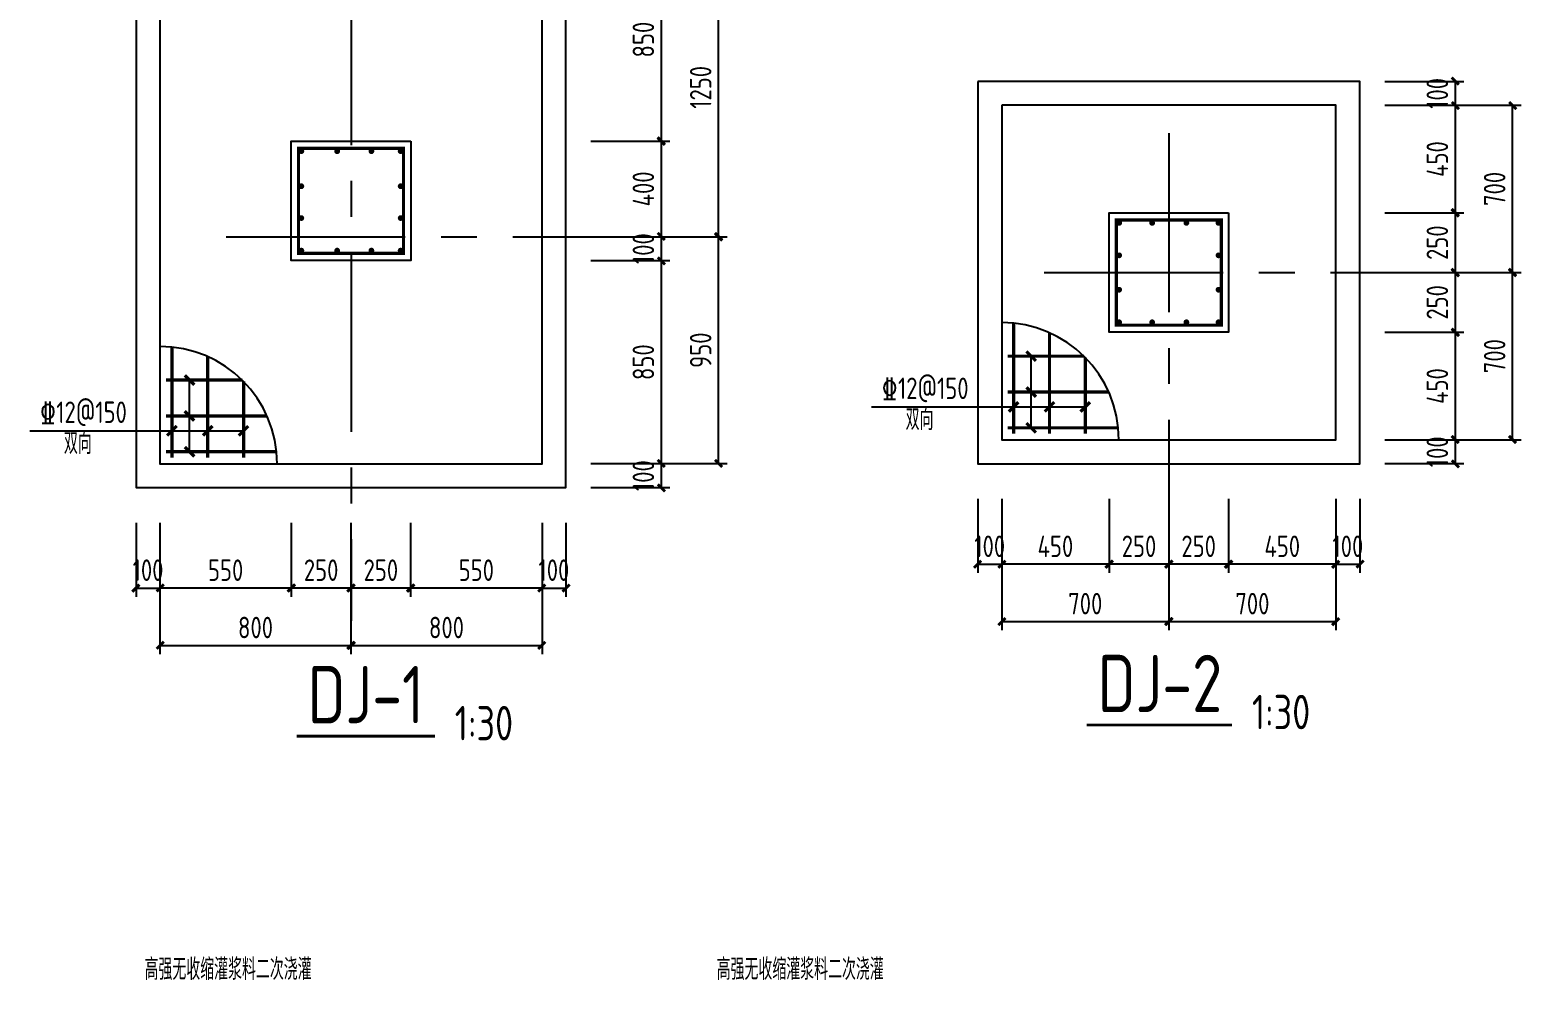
# Model space of a CAD drawing. Header units: millimetres. Extents: x 866309 to 879639, y 39442 to 44891.
# Drawn here: x 867893.5 to 868101.7, y 39760.5 to 39893 of the extents above; entities that cross this region are included whole.
import ezdxf

# ---------------------------------------------------------------- set-up
doc = ezdxf.new("R2010")
doc.units = ezdxf.units.MM
doc.header["$LTSCALE"] = 1000
doc.header["$MEASUREMENT"] = 0
doc.linetypes.add('CENTER', pattern=[2, 1.25, -0.25, 0.25, -0.25])
doc.linetypes.add('DOTE', pattern=[2.42, 2, -0.2, 0.02, -0.2])
for name, color, linetype in [('1505', 2, 'Continuous'), ('1525', 1, 'Continuous'), ('1526', 7, 'Continuous'), ('1527', 7, 'Continuous'), ('1534', 7, 'Continuous'), ('DIM', 7, 'Continuous'), ('DOTE', 1, 'DOTE'), ('文字', 7, 'Continuous')]:
    doc.layers.add(name, color=color, linetype=linetype)
doc.styles.add('GBHZ', font='gbenor.shx', dxfattribs={"width": 0.9, "bigfont": 'gbcbig.shx'})
doc.dimstyles.new('Y30', dxfattribs={"dimscale": 0, "dimtxt": 3, "dimasz": 0.01, "dimexe": 1.2, "dimexo": 1, "dimgap": 1, "dimtad": 1, "dimdec": 0, "dimlfac": 30, "dimzin": 0, "dimdsep": 46, "dimtxsty": 'GBHZ', "dimblk1": 'DX', "dimblk2": 'DX', "dimsah": 1, "dimcen": 0.09, "dimdle": 1, "dimadec": 0, "dimazin": 0, "dimtfac": 1, "dimtdec": 0, "dimtix": 1, "dimtmove": 2, "dimatfit": 3, "dimldrblk": 'DX', "dimfxl": 0, "dimtolj": 1, "dimtzin": 0, "dimarcsym": 0})

# ---------------------------------------------------------------- blocks, each defined once
blk = doc.blocks.new('DX')
at = {"color": 0, "linetype": 'ByBlock', "const_width": 40}
blk.add_lwpolyline([(-54, -51), (46, 49)], dxfattribs=at)
blk = doc.blocks.new('*D1276')
at = {"layer": 'Defpoints', "color": 0, "transparency": 16777216}
for p in [(867908.29, 39825.25), (867911.62, 39825.25), (867911.62, 39815.15)]:
    blk.add_point(p, dxfattribs=at)
at = {"layer": 'dim', "color": 0, "lineweight": -2, "transparency": 16777216}
for p, q in [((867908.29, 39824.25), (867908.29, 39813.95)), ((867911.62, 39824.25), (867911.62, 39813.95)), ((867908.28, 39815.15), (867908.27, 39815.15)), ((867908.29, 39815.15), (867911.62, 39815.15)), ((867911.63, 39815.15), (867911.64, 39815.15))]:
    blk.add_line(p, q, dxfattribs=at)
at = {"layer": 'dim', "color": 0, "lineweight": -2, "transparency": 16777216, "xscale": 0.01, "yscale": 0.01, "zscale": 0.01}
blk.add_blockref('DX', (867908.29, 39815.15), dxfattribs=at)
at = {"layer": 'dim', "color": 0, "lineweight": -2, "transparency": 16777216, "xscale": 0.01, "yscale": 0.01, "zscale": 0.01, "rotation": 180}
blk.add_blockref('DX', (867911.62, 39815.15), dxfattribs=at)
at = {"layer": 'dim', "color": 0, "transparency": 16777216, "insert": (867909.96, 39817.65), "char_height": 3, "attachment_point": 5, "style": 'GBHZ'}
blk.add_mtext('\\A1;100', dxfattribs=at)
blk = doc.blocks.new('*D1277')
at = {"layer": 'Defpoints', "color": 0, "transparency": 16777216}
for p in [(867946.62, 39825.25), (867964.96, 39825.25), (867946.62, 39815.15)]:
    blk.add_point(p, dxfattribs=at)
at = {"layer": 'dim', "color": 0, "lineweight": -2, "transparency": 16777216}
for p, q in [((867946.62, 39824.25), (867946.62, 39813.95)), ((867964.96, 39824.25), (867964.96, 39813.95)), ((867964.95, 39815.15), (867946.63, 39815.15))]:
    blk.add_line(p, q, dxfattribs=at)
at = {"layer": 'dim', "color": 0, "lineweight": -2, "transparency": 16777216, "xscale": 0.01, "yscale": 0.01, "zscale": 0.01, "rotation": 180}
blk.add_blockref('DX', (867946.62, 39815.15), dxfattribs=at)
at = {"layer": 'dim', "color": 0, "lineweight": -2, "transparency": 16777216, "xscale": 0.01, "yscale": 0.01, "zscale": 0.01}
blk.add_blockref('DX', (867964.96, 39815.15), dxfattribs=at)
at = {"layer": 'dim', "color": 0, "transparency": 16777216, "insert": (867955.79, 39817.65), "char_height": 3, "attachment_point": 5, "style": 'GBHZ'}
blk.add_mtext('\\A1;550', dxfattribs=at)
blk = doc.blocks.new('*D1278')
at = {"layer": 'Defpoints', "color": 0, "transparency": 16777216}
for p in [(867938.29, 39825.25), (867946.62, 39825.25), (867938.29, 39815.15)]:
    blk.add_point(p, dxfattribs=at)
at = {"layer": 'dim', "color": 0, "lineweight": -2, "transparency": 16777216}
for p, q in [((867938.29, 39824.25), (867938.29, 39813.95)), ((867946.62, 39824.25), (867946.62, 39813.95)), ((867946.61, 39815.15), (867938.3, 39815.15))]:
    blk.add_line(p, q, dxfattribs=at)
at = {"layer": 'dim', "color": 0, "lineweight": -2, "transparency": 16777216, "xscale": 0.01, "yscale": 0.01, "zscale": 0.01, "rotation": 180}
blk.add_blockref('DX', (867938.29, 39815.15), dxfattribs=at)
at = {"layer": 'dim', "color": 0, "lineweight": -2, "transparency": 16777216, "xscale": 0.01, "yscale": 0.01, "zscale": 0.01}
blk.add_blockref('DX', (867946.62, 39815.15), dxfattribs=at)
at = {"layer": 'dim', "color": 0, "transparency": 16777216, "insert": (867942.46, 39817.65), "char_height": 3, "attachment_point": 5, "style": 'GBHZ'}
blk.add_mtext('\\A1;250', dxfattribs=at)
blk = doc.blocks.new('*D1279')
at = {"layer": 'Defpoints', "color": 0, "transparency": 16777216}
for p in [(867929.96, 39825.25), (867938.29, 39825.25), (867929.96, 39815.15)]:
    blk.add_point(p, dxfattribs=at)
at = {"layer": 'dim', "color": 0, "lineweight": -2, "transparency": 16777216}
for p, q in [((867929.96, 39824.25), (867929.96, 39813.95)), ((867938.29, 39824.25), (867938.29, 39813.95)), ((867938.28, 39815.15), (867929.97, 39815.15))]:
    blk.add_line(p, q, dxfattribs=at)
at = {"layer": 'dim', "color": 0, "lineweight": -2, "transparency": 16777216, "xscale": 0.01, "yscale": 0.01, "zscale": 0.01, "rotation": 180}
blk.add_blockref('DX', (867929.96, 39815.15), dxfattribs=at)
at = {"layer": 'dim', "color": 0, "lineweight": -2, "transparency": 16777216, "xscale": 0.01, "yscale": 0.01, "zscale": 0.01}
blk.add_blockref('DX', (867938.29, 39815.15), dxfattribs=at)
at = {"layer": 'dim', "color": 0, "transparency": 16777216, "insert": (867934.12, 39817.65), "char_height": 3, "attachment_point": 5, "style": 'GBHZ'}
blk.add_mtext('\\A1;250', dxfattribs=at)
blk = doc.blocks.new('*D1280')
at = {"layer": 'Defpoints', "color": 0, "transparency": 16777216}
for p in [(867911.62, 39825.25), (867929.96, 39825.25), (867911.62, 39815.15)]:
    blk.add_point(p, dxfattribs=at)
at = {"layer": 'dim', "color": 0, "lineweight": -2, "transparency": 16777216}
for p, q in [((867911.62, 39824.25), (867911.62, 39813.95)), ((867929.96, 39824.25), (867929.96, 39813.95)), ((867929.95, 39815.15), (867911.63, 39815.15))]:
    blk.add_line(p, q, dxfattribs=at)
at = {"layer": 'dim', "color": 0, "lineweight": -2, "transparency": 16777216, "xscale": 0.01, "yscale": 0.01, "zscale": 0.01, "rotation": 180}
blk.add_blockref('DX', (867911.62, 39815.15), dxfattribs=at)
at = {"layer": 'dim', "color": 0, "lineweight": -2, "transparency": 16777216, "xscale": 0.01, "yscale": 0.01, "zscale": 0.01}
blk.add_blockref('DX', (867929.96, 39815.15), dxfattribs=at)
at = {"layer": 'dim', "color": 0, "transparency": 16777216, "insert": (867920.79, 39817.65), "char_height": 3, "attachment_point": 5, "style": 'GBHZ'}
blk.add_mtext('\\A1;550', dxfattribs=at)
blk = doc.blocks.new('*D1281')
at = {"layer": 'Defpoints', "color": 0, "transparency": 16777216}
for p in [(867964.96, 39825.25), (867968.29, 39825.25), (867968.29, 39815.15)]:
    blk.add_point(p, dxfattribs=at)
at = {"layer": 'dim', "color": 0, "lineweight": -2, "transparency": 16777216}
for p, q in [((867964.96, 39824.25), (867964.96, 39813.95)), ((867968.29, 39824.25), (867968.29, 39813.95)), ((867964.95, 39815.15), (867964.94, 39815.15)), ((867964.96, 39815.15), (867968.29, 39815.15)), ((867968.3, 39815.15), (867968.31, 39815.15))]:
    blk.add_line(p, q, dxfattribs=at)
at = {"layer": 'dim', "color": 0, "lineweight": -2, "transparency": 16777216, "xscale": 0.01, "yscale": 0.01, "zscale": 0.01}
blk.add_blockref('DX', (867964.96, 39815.15), dxfattribs=at)
at = {"layer": 'dim', "color": 0, "lineweight": -2, "transparency": 16777216, "xscale": 0.01, "yscale": 0.01, "zscale": 0.01, "rotation": 180}
blk.add_blockref('DX', (867968.29, 39815.15), dxfattribs=at)
at = {"layer": 'dim', "color": 0, "transparency": 16777216, "insert": (867966.62, 39817.65), "char_height": 3, "attachment_point": 5, "style": 'GBHZ'}
blk.add_mtext('\\A1;100', dxfattribs=at)
blk = doc.blocks.new('*D1282')
at = {"layer": 'Defpoints', "color": 0, "transparency": 16777216}
for p in [(867911.62, 39825.25), (867938.29, 39825.25), (867938.29, 39807.15)]:
    blk.add_point(p, dxfattribs=at)
at = {"layer": 'dim', "color": 0, "lineweight": -2, "transparency": 16777216}
for p, q in [((867911.62, 39824.25), (867911.62, 39805.95)), ((867938.29, 39824.25), (867938.29, 39805.95)), ((867911.63, 39807.15), (867938.28, 39807.15))]:
    blk.add_line(p, q, dxfattribs=at)
at = {"layer": 'dim', "color": 0, "lineweight": -2, "transparency": 16777216, "xscale": 0.01, "yscale": 0.01, "zscale": 0.01, "rotation": 180}
blk.add_blockref('DX', (867911.62, 39807.15), dxfattribs=at)
at = {"layer": 'dim', "color": 0, "lineweight": -2, "transparency": 16777216, "xscale": 0.01, "yscale": 0.01, "zscale": 0.01}
blk.add_blockref('DX', (867938.29, 39807.15), dxfattribs=at)
at = {"layer": 'dim', "color": 0, "transparency": 16777216, "insert": (867924.96, 39809.65), "char_height": 3, "attachment_point": 5, "style": 'GBHZ'}
blk.add_mtext('\\A1;800', dxfattribs=at)
blk = doc.blocks.new('*D1283')
at = {"layer": 'Defpoints', "color": 0, "transparency": 16777216}
for p in [(867938.29, 39825.25), (867964.96, 39825.25), (867964.96, 39807.15)]:
    blk.add_point(p, dxfattribs=at)
at = {"layer": 'dim', "color": 0, "lineweight": -2, "transparency": 16777216}
for p, q in [((867938.29, 39824.25), (867938.29, 39805.95)), ((867964.96, 39824.25), (867964.96, 39805.95)), ((867938.3, 39807.15), (867964.95, 39807.15))]:
    blk.add_line(p, q, dxfattribs=at)
at = {"layer": 'dim', "color": 0, "lineweight": -2, "transparency": 16777216, "xscale": 0.01, "yscale": 0.01, "zscale": 0.01, "rotation": 180}
blk.add_blockref('DX', (867938.29, 39807.15), dxfattribs=at)
at = {"layer": 'dim', "color": 0, "lineweight": -2, "transparency": 16777216, "xscale": 0.01, "yscale": 0.01, "zscale": 0.01}
blk.add_blockref('DX', (867964.96, 39807.15), dxfattribs=at)
at = {"layer": 'dim', "color": 0, "transparency": 16777216, "insert": (867951.62, 39809.65), "char_height": 3, "attachment_point": 5, "style": 'GBHZ'}
blk.add_mtext('\\A1;800', dxfattribs=at)
blk = doc.blocks.new('*D1285')
at = {"layer": 'Defpoints', "color": 0, "transparency": 16777216}
for p in [(867970.79, 39905.84), (867970.79, 39877.51), (867981.61, 39877.51)]:
    blk.add_point(p, dxfattribs=at)
at = {"layer": 'dim', "color": 0, "lineweight": -2, "transparency": 16777216}
for p, q in [((867971.79, 39905.84), (867982.81, 39905.84)), ((867981.61, 39905.83), (867981.61, 39877.52)), ((867971.79, 39877.51), (867982.81, 39877.51))]:
    blk.add_line(p, q, dxfattribs=at)
at = {"layer": 'dim', "color": 0, "lineweight": -2, "transparency": 16777216, "xscale": 0.01, "yscale": 0.01, "zscale": 0.01}
for p, rotation in [((867981.61, 39905.84), 90), ((867981.61, 39877.51), 270)]:
    blk.add_blockref('DX', p, dxfattribs=dict(at, rotation=rotation))
at = {"layer": 'dim', "color": 0, "transparency": 16777216, "insert": (867979.11, 39891.67), "char_height": 3, "attachment_point": 5, "rotation": 90, "style": 'GBHZ'}
blk.add_mtext('\\A1;850', dxfattribs=at)
blk = doc.blocks.new('*D1286')
at = {"layer": 'Defpoints', "color": 0, "transparency": 16777216}
for p in [(867970.79, 39877.51), (867970.79, 39864.17), (867981.61, 39864.17)]:
    blk.add_point(p, dxfattribs=at)
at = {"layer": 'dim', "color": 0, "lineweight": -2, "transparency": 16777216}
for p, q in [((867971.79, 39877.51), (867982.81, 39877.51)), ((867981.61, 39877.5), (867981.61, 39864.18)), ((867971.79, 39864.17), (867982.81, 39864.17))]:
    blk.add_line(p, q, dxfattribs=at)
at = {"layer": 'dim', "color": 0, "lineweight": -2, "transparency": 16777216, "xscale": 0.01, "yscale": 0.01, "zscale": 0.01}
for p, rotation in [((867981.61, 39877.51), 90), ((867981.61, 39864.17), 270)]:
    blk.add_blockref('DX', p, dxfattribs=dict(at, rotation=rotation))
at = {"layer": 'dim', "color": 0, "transparency": 16777216, "insert": (867979.11, 39870.84), "char_height": 3, "attachment_point": 5, "rotation": 90, "style": 'GBHZ'}
blk.add_mtext('\\A1;400', dxfattribs=at)
blk = doc.blocks.new('*D1287')
at = {"layer": 'Defpoints', "color": 0, "transparency": 16777216}
for p in [(867970.79, 39864.17), (867970.79, 39860.84), (867981.61, 39860.84)]:
    blk.add_point(p, dxfattribs=at)
at = {"layer": 'dim', "color": 0, "lineweight": -2, "transparency": 16777216}
for p, q in [((867971.79, 39864.17), (867982.81, 39864.17)), ((867981.61, 39864.18), (867981.61, 39864.19)), ((867981.61, 39864.17), (867981.61, 39860.84)), ((867971.79, 39860.84), (867982.81, 39860.84)), ((867981.61, 39860.83), (867981.61, 39860.82))]:
    blk.add_line(p, q, dxfattribs=at)
at = {"layer": 'dim', "color": 0, "lineweight": -2, "transparency": 16777216, "xscale": 0.01, "yscale": 0.01, "zscale": 0.01}
for p, rotation in [((867981.61, 39864.17), 270), ((867981.61, 39860.84), 90)]:
    blk.add_blockref('DX', p, dxfattribs=dict(at, rotation=rotation))
at = {"layer": 'dim', "color": 0, "transparency": 16777216, "insert": (867979.11, 39862.51), "char_height": 3, "attachment_point": 5, "rotation": 90, "style": 'GBHZ'}
blk.add_mtext('\\A1;100', dxfattribs=at)
blk = doc.blocks.new('*D1288')
at = {"layer": 'Defpoints', "color": 0, "transparency": 16777216}
for p in [(867970.79, 39860.84), (867970.79, 39832.51), (867981.61, 39832.51)]:
    blk.add_point(p, dxfattribs=at)
at = {"layer": 'dim', "color": 0, "lineweight": -2, "transparency": 16777216}
for p, q in [((867971.79, 39860.84), (867982.81, 39860.84)), ((867981.61, 39860.83), (867981.61, 39832.52)), ((867971.79, 39832.51), (867982.81, 39832.51))]:
    blk.add_line(p, q, dxfattribs=at)
at = {"layer": 'dim', "color": 0, "lineweight": -2, "transparency": 16777216, "xscale": 0.01, "yscale": 0.01, "zscale": 0.01}
for p, rotation in [((867981.61, 39860.84), 90), ((867981.61, 39832.51), 270)]:
    blk.add_blockref('DX', p, dxfattribs=dict(at, rotation=rotation))
at = {"layer": 'dim', "color": 0, "transparency": 16777216, "insert": (867979.11, 39846.67), "char_height": 3, "attachment_point": 5, "rotation": 90, "style": 'GBHZ'}
blk.add_mtext('\\A1;850', dxfattribs=at)
blk = doc.blocks.new('*D1289')
at = {"layer": 'Defpoints', "color": 0, "transparency": 16777216}
for p in [(867970.79, 39832.51), (867970.79, 39829.17), (867981.61, 39829.17)]:
    blk.add_point(p, dxfattribs=at)
at = {"layer": 'dim', "color": 0, "lineweight": -2, "transparency": 16777216}
for p, q in [((867971.79, 39832.51), (867982.81, 39832.51)), ((867981.61, 39832.52), (867981.61, 39832.53)), ((867981.61, 39832.51), (867981.61, 39829.17)), ((867971.79, 39829.17), (867982.81, 39829.17)), ((867981.61, 39829.16), (867981.61, 39829.15))]:
    blk.add_line(p, q, dxfattribs=at)
at = {"layer": 'dim', "color": 0, "lineweight": -2, "transparency": 16777216, "xscale": 0.01, "yscale": 0.01, "zscale": 0.01}
for p, rotation in [((867981.61, 39832.51), 270), ((867981.61, 39829.17), 90)]:
    blk.add_blockref('DX', p, dxfattribs=dict(at, rotation=rotation))
at = {"layer": 'dim', "color": 0, "transparency": 16777216, "insert": (867979.11, 39830.84), "char_height": 3, "attachment_point": 5, "rotation": 90, "style": 'GBHZ'}
blk.add_mtext('\\A1;100', dxfattribs=at)
blk = doc.blocks.new('*D1290')
at = {"layer": 'Defpoints', "color": 0, "transparency": 16777216}
for p in [(867970.79, 39864.17), (867989.61, 39864.17), (867970.79, 39832.51)]:
    blk.add_point(p, dxfattribs=at)
at = {"layer": 'dim', "color": 0, "lineweight": -2, "transparency": 16777216}
for p, q in [((867971.79, 39864.17), (867990.81, 39864.17)), ((867989.61, 39832.52), (867989.61, 39864.16)), ((867971.79, 39832.51), (867990.81, 39832.51))]:
    blk.add_line(p, q, dxfattribs=at)
at = {"layer": 'dim', "color": 0, "lineweight": -2, "transparency": 16777216, "xscale": 0.01, "yscale": 0.01, "zscale": 0.01}
for p, rotation in [((867989.61, 39864.17), 90), ((867989.61, 39832.51), 270)]:
    blk.add_blockref('DX', p, dxfattribs=dict(at, rotation=rotation))
at = {"layer": 'dim', "color": 0, "transparency": 16777216, "insert": (867987.11, 39848.34), "char_height": 3, "attachment_point": 5, "rotation": 90, "style": 'GBHZ'}
blk.add_mtext('\\A1;950', dxfattribs=at)
blk = doc.blocks.new('*D1291')
at = {"layer": 'Defpoints', "color": 0, "transparency": 16777216}
for p in [(867970.79, 39905.84), (867989.61, 39905.84), (867970.79, 39864.17)]:
    blk.add_point(p, dxfattribs=at)
at = {"layer": 'dim', "color": 0, "lineweight": -2, "transparency": 16777216}
for p, q in [((867971.79, 39905.84), (867990.81, 39905.84)), ((867989.61, 39864.18), (867989.61, 39905.83)), ((867971.79, 39864.17), (867990.81, 39864.17))]:
    blk.add_line(p, q, dxfattribs=at)
at = {"layer": 'dim', "color": 0, "lineweight": -2, "transparency": 16777216, "xscale": 0.01, "yscale": 0.01, "zscale": 0.01}
for p, rotation in [((867989.61, 39905.84), 90), ((867989.61, 39864.17), 270)]:
    blk.add_blockref('DX', p, dxfattribs=dict(at, rotation=rotation))
at = {"layer": 'dim', "color": 0, "transparency": 16777216, "insert": (867987.11, 39885.01), "char_height": 3, "attachment_point": 5, "rotation": 90, "style": 'GBHZ'}
blk.add_mtext('\\A1;1250', dxfattribs=at)
blk = doc.blocks.new('*D1614')
at = {"layer": 'Defpoints', "color": 0, "transparency": 16777216}
for p in [(868025.8, 39828.58), (868029.13, 39828.58), (868029.13, 39818.48)]:
    blk.add_point(p, dxfattribs=at)
at = {"layer": 'dim', "color": 0, "lineweight": -2, "transparency": 16777216}
for p, q in [((868025.8, 39827.58), (868025.8, 39817.28)), ((868029.13, 39827.58), (868029.13, 39817.28)), ((868025.79, 39818.48), (868025.78, 39818.48)), ((868025.8, 39818.48), (868029.13, 39818.48)), ((868029.14, 39818.48), (868029.15, 39818.48))]:
    blk.add_line(p, q, dxfattribs=at)
at = {"layer": 'dim', "color": 0, "lineweight": -2, "transparency": 16777216, "xscale": 0.01, "yscale": 0.01, "zscale": 0.01}
blk.add_blockref('DX', (868025.8, 39818.48), dxfattribs=at)
at = {"layer": 'dim', "color": 0, "lineweight": -2, "transparency": 16777216, "xscale": 0.01, "yscale": 0.01, "zscale": 0.01, "rotation": 180}
blk.add_blockref('DX', (868029.13, 39818.48), dxfattribs=at)
at = {"layer": 'dim', "color": 0, "transparency": 16777216, "insert": (868027.46, 39820.98), "char_height": 3, "attachment_point": 5, "style": 'GBHZ'}
blk.add_mtext('\\A1;100', dxfattribs=at)
blk = doc.blocks.new('*D1615')
at = {"layer": 'Defpoints', "color": 0, "transparency": 16777216}
for p in [(868060.8, 39828.58), (868075.8, 39828.58), (868060.8, 39818.48)]:
    blk.add_point(p, dxfattribs=at)
at = {"layer": 'dim', "color": 0, "lineweight": -2, "transparency": 16777216}
for p, q in [((868060.8, 39827.58), (868060.8, 39817.28)), ((868075.8, 39827.58), (868075.8, 39817.28)), ((868075.79, 39818.48), (868060.81, 39818.48))]:
    blk.add_line(p, q, dxfattribs=at)
at = {"layer": 'dim', "color": 0, "lineweight": -2, "transparency": 16777216, "xscale": 0.01, "yscale": 0.01, "zscale": 0.01, "rotation": 180}
blk.add_blockref('DX', (868060.8, 39818.48), dxfattribs=at)
at = {"layer": 'dim', "color": 0, "lineweight": -2, "transparency": 16777216, "xscale": 0.01, "yscale": 0.01, "zscale": 0.01}
blk.add_blockref('DX', (868075.8, 39818.48), dxfattribs=at)
at = {"layer": 'dim', "color": 0, "transparency": 16777216, "insert": (868068.3, 39820.98), "char_height": 3, "attachment_point": 5, "style": 'GBHZ'}
blk.add_mtext('\\A1;450', dxfattribs=at)
blk = doc.blocks.new('*D1616')
at = {"layer": 'Defpoints', "color": 0, "transparency": 16777216}
for p in [(868052.46, 39828.58), (868060.8, 39828.58), (868052.46, 39818.48)]:
    blk.add_point(p, dxfattribs=at)
at = {"layer": 'dim', "color": 0, "lineweight": -2, "transparency": 16777216}
for p, q in [((868052.46, 39827.58), (868052.46, 39817.28)), ((868060.8, 39827.58), (868060.8, 39817.28)), ((868060.79, 39818.48), (868052.47, 39818.48))]:
    blk.add_line(p, q, dxfattribs=at)
at = {"layer": 'dim', "color": 0, "lineweight": -2, "transparency": 16777216, "xscale": 0.01, "yscale": 0.01, "zscale": 0.01, "rotation": 180}
blk.add_blockref('DX', (868052.46, 39818.48), dxfattribs=at)
at = {"layer": 'dim', "color": 0, "lineweight": -2, "transparency": 16777216, "xscale": 0.01, "yscale": 0.01, "zscale": 0.01}
blk.add_blockref('DX', (868060.8, 39818.48), dxfattribs=at)
at = {"layer": 'dim', "color": 0, "transparency": 16777216, "insert": (868056.63, 39820.98), "char_height": 3, "attachment_point": 5, "style": 'GBHZ'}
blk.add_mtext('\\A1;250', dxfattribs=at)
blk = doc.blocks.new('*D1617')
at = {"layer": 'Defpoints', "color": 0, "transparency": 16777216}
for p in [(868044.13, 39828.58), (868052.46, 39828.58), (868044.13, 39818.48)]:
    blk.add_point(p, dxfattribs=at)
at = {"layer": 'dim', "color": 0, "lineweight": -2, "transparency": 16777216}
for p, q in [((868044.13, 39827.58), (868044.13, 39817.28)), ((868052.46, 39827.58), (868052.46, 39817.28)), ((868052.45, 39818.48), (868044.14, 39818.48))]:
    blk.add_line(p, q, dxfattribs=at)
at = {"layer": 'dim', "color": 0, "lineweight": -2, "transparency": 16777216, "xscale": 0.01, "yscale": 0.01, "zscale": 0.01, "rotation": 180}
blk.add_blockref('DX', (868044.13, 39818.48), dxfattribs=at)
at = {"layer": 'dim', "color": 0, "lineweight": -2, "transparency": 16777216, "xscale": 0.01, "yscale": 0.01, "zscale": 0.01}
blk.add_blockref('DX', (868052.46, 39818.48), dxfattribs=at)
at = {"layer": 'dim', "color": 0, "transparency": 16777216, "insert": (868048.3, 39820.98), "char_height": 3, "attachment_point": 5, "style": 'GBHZ'}
blk.add_mtext('\\A1;250', dxfattribs=at)
blk = doc.blocks.new('*D1618')
at = {"layer": 'Defpoints', "color": 0, "transparency": 16777216}
for p in [(868029.13, 39828.58), (868044.13, 39828.58), (868029.13, 39818.48)]:
    blk.add_point(p, dxfattribs=at)
at = {"layer": 'dim', "color": 0, "lineweight": -2, "transparency": 16777216}
for p, q in [((868029.13, 39827.58), (868029.13, 39817.28)), ((868044.13, 39827.58), (868044.13, 39817.28)), ((868044.12, 39818.48), (868029.14, 39818.48))]:
    blk.add_line(p, q, dxfattribs=at)
at = {"layer": 'dim', "color": 0, "lineweight": -2, "transparency": 16777216, "xscale": 0.01, "yscale": 0.01, "zscale": 0.01, "rotation": 180}
blk.add_blockref('DX', (868029.13, 39818.48), dxfattribs=at)
at = {"layer": 'dim', "color": 0, "lineweight": -2, "transparency": 16777216, "xscale": 0.01, "yscale": 0.01, "zscale": 0.01}
blk.add_blockref('DX', (868044.13, 39818.48), dxfattribs=at)
at = {"layer": 'dim', "color": 0, "transparency": 16777216, "insert": (868036.63, 39820.98), "char_height": 3, "attachment_point": 5, "style": 'GBHZ'}
blk.add_mtext('\\A1;450', dxfattribs=at)
blk = doc.blocks.new('*D1619')
at = {"layer": 'Defpoints', "color": 0, "transparency": 16777216}
for p in [(868075.8, 39828.58), (868079.13, 39828.58), (868079.13, 39818.48)]:
    blk.add_point(p, dxfattribs=at)
at = {"layer": 'dim', "color": 0, "lineweight": -2, "transparency": 16777216}
for p, q in [((868075.8, 39827.58), (868075.8, 39817.28)), ((868079.13, 39827.58), (868079.13, 39817.28)), ((868075.79, 39818.48), (868075.78, 39818.48)), ((868075.8, 39818.48), (868079.13, 39818.48)), ((868079.14, 39818.48), (868079.15, 39818.48))]:
    blk.add_line(p, q, dxfattribs=at)
at = {"layer": 'dim', "color": 0, "lineweight": -2, "transparency": 16777216, "xscale": 0.01, "yscale": 0.01, "zscale": 0.01}
blk.add_blockref('DX', (868075.8, 39818.48), dxfattribs=at)
at = {"layer": 'dim', "color": 0, "lineweight": -2, "transparency": 16777216, "xscale": 0.01, "yscale": 0.01, "zscale": 0.01, "rotation": 180}
blk.add_blockref('DX', (868079.13, 39818.48), dxfattribs=at)
at = {"layer": 'dim', "color": 0, "transparency": 16777216, "insert": (868077.46, 39820.98), "char_height": 3, "attachment_point": 5, "style": 'GBHZ'}
blk.add_mtext('\\A1;100', dxfattribs=at)
blk = doc.blocks.new('*D1620')
at = {"layer": 'Defpoints', "color": 0, "transparency": 16777216}
for p in [(868029.13, 39828.58), (868052.46, 39828.58), (868052.46, 39810.48)]:
    blk.add_point(p, dxfattribs=at)
at = {"layer": 'dim', "color": 0, "lineweight": -2, "transparency": 16777216}
for p, q in [((868029.13, 39827.58), (868029.13, 39809.28)), ((868052.46, 39827.58), (868052.46, 39809.28)), ((868029.14, 39810.48), (868052.45, 39810.48))]:
    blk.add_line(p, q, dxfattribs=at)
at = {"layer": 'dim', "color": 0, "lineweight": -2, "transparency": 16777216, "xscale": 0.01, "yscale": 0.01, "zscale": 0.01, "rotation": 180}
blk.add_blockref('DX', (868029.13, 39810.48), dxfattribs=at)
at = {"layer": 'dim', "color": 0, "lineweight": -2, "transparency": 16777216, "xscale": 0.01, "yscale": 0.01, "zscale": 0.01}
blk.add_blockref('DX', (868052.46, 39810.48), dxfattribs=at)
at = {"layer": 'dim', "color": 0, "transparency": 16777216, "insert": (868040.8, 39812.98), "char_height": 3, "attachment_point": 5, "style": 'GBHZ'}
blk.add_mtext('\\A1;700', dxfattribs=at)
blk = doc.blocks.new('*D1621')
at = {"layer": 'Defpoints', "color": 0, "transparency": 16777216}
for p in [(868052.46, 39828.58), (868075.8, 39828.58), (868075.8, 39810.48)]:
    blk.add_point(p, dxfattribs=at)
at = {"layer": 'dim', "color": 0, "lineweight": -2, "transparency": 16777216}
for p, q in [((868052.46, 39827.58), (868052.46, 39809.28)), ((868075.8, 39827.58), (868075.8, 39809.28)), ((868052.47, 39810.48), (868075.79, 39810.48))]:
    blk.add_line(p, q, dxfattribs=at)
at = {"layer": 'dim', "color": 0, "lineweight": -2, "transparency": 16777216, "xscale": 0.01, "yscale": 0.01, "zscale": 0.01, "rotation": 180}
blk.add_blockref('DX', (868052.46, 39810.48), dxfattribs=at)
at = {"layer": 'dim', "color": 0, "lineweight": -2, "transparency": 16777216, "xscale": 0.01, "yscale": 0.01, "zscale": 0.01}
blk.add_blockref('DX', (868075.8, 39810.48), dxfattribs=at)
at = {"layer": 'dim', "color": 0, "transparency": 16777216, "insert": (868064.13, 39812.98), "char_height": 3, "attachment_point": 5, "style": 'GBHZ'}
blk.add_mtext('\\A1;700', dxfattribs=at)
blk = doc.blocks.new('*D1622')
at = {"layer": 'Defpoints', "color": 0, "transparency": 16777216}
for p in [(868081.63, 39885.84), (868081.63, 39882.51), (868092.45, 39882.51)]:
    blk.add_point(p, dxfattribs=at)
at = {"layer": 'dim', "color": 0, "lineweight": -2, "transparency": 16777216}
for p, q in [((868082.63, 39885.84), (868093.65, 39885.84)), ((868092.45, 39885.85), (868092.45, 39885.86)), ((868092.45, 39885.84), (868092.45, 39882.51)), ((868082.63, 39882.51), (868093.65, 39882.51)), ((868092.45, 39882.5), (868092.45, 39882.49))]:
    blk.add_line(p, q, dxfattribs=at)
at = {"layer": 'dim', "color": 0, "lineweight": -2, "transparency": 16777216, "xscale": 0.01, "yscale": 0.01, "zscale": 0.01}
for p, rotation in [((868092.45, 39885.84), 270), ((868092.45, 39882.51), 90)]:
    blk.add_blockref('DX', p, dxfattribs=dict(at, rotation=rotation))
at = {"layer": 'dim', "color": 0, "transparency": 16777216, "insert": (868089.95, 39884.17), "char_height": 3, "attachment_point": 5, "rotation": 90, "style": 'GBHZ'}
blk.add_mtext('\\A1;100', dxfattribs=at)
blk = doc.blocks.new('*D1623')
at = {"layer": 'Defpoints', "color": 0, "transparency": 16777216}
for p in [(868081.63, 39882.51), (868081.63, 39867.51), (868092.45, 39867.51)]:
    blk.add_point(p, dxfattribs=at)
at = {"layer": 'dim', "color": 0, "lineweight": -2, "transparency": 16777216}
for p, q in [((868082.63, 39882.51), (868093.65, 39882.51)), ((868092.45, 39882.5), (868092.45, 39867.52)), ((868082.63, 39867.51), (868093.65, 39867.51))]:
    blk.add_line(p, q, dxfattribs=at)
at = {"layer": 'dim', "color": 0, "lineweight": -2, "transparency": 16777216, "xscale": 0.01, "yscale": 0.01, "zscale": 0.01}
for p, rotation in [((868092.45, 39882.51), 90), ((868092.45, 39867.51), 270)]:
    blk.add_blockref('DX', p, dxfattribs=dict(at, rotation=rotation))
at = {"layer": 'dim', "color": 0, "transparency": 16777216, "insert": (868089.95, 39875.01), "char_height": 3, "attachment_point": 5, "rotation": 90, "style": 'GBHZ'}
blk.add_mtext('\\A1;450', dxfattribs=at)
blk = doc.blocks.new('*D1624')
at = {"layer": 'Defpoints', "color": 0, "transparency": 16777216}
for p in [(868081.63, 39867.51), (868081.63, 39859.17), (868092.45, 39859.17)]:
    blk.add_point(p, dxfattribs=at)
at = {"layer": 'dim', "color": 0, "lineweight": -2, "transparency": 16777216}
for p, q in [((868082.63, 39867.51), (868093.65, 39867.51)), ((868092.45, 39867.5), (868092.45, 39859.18)), ((868082.63, 39859.17), (868093.65, 39859.17))]:
    blk.add_line(p, q, dxfattribs=at)
at = {"layer": 'dim', "color": 0, "lineweight": -2, "transparency": 16777216, "xscale": 0.01, "yscale": 0.01, "zscale": 0.01}
for p, rotation in [((868092.45, 39867.51), 90), ((868092.45, 39859.17), 270)]:
    blk.add_blockref('DX', p, dxfattribs=dict(at, rotation=rotation))
at = {"layer": 'dim', "color": 0, "transparency": 16777216, "insert": (868089.95, 39863.34), "char_height": 3, "attachment_point": 5, "rotation": 90, "style": 'GBHZ'}
blk.add_mtext('\\A1;250', dxfattribs=at)
blk = doc.blocks.new('*D1625')
at = {"layer": 'Defpoints', "color": 0, "transparency": 16777216}
for p in [(868081.63, 39859.17), (868081.63, 39850.84), (868092.45, 39850.84)]:
    blk.add_point(p, dxfattribs=at)
at = {"layer": 'dim', "color": 0, "lineweight": -2, "transparency": 16777216}
for p, q in [((868082.63, 39859.17), (868093.65, 39859.17)), ((868092.45, 39859.16), (868092.45, 39850.85)), ((868082.63, 39850.84), (868093.65, 39850.84))]:
    blk.add_line(p, q, dxfattribs=at)
at = {"layer": 'dim', "color": 0, "lineweight": -2, "transparency": 16777216, "xscale": 0.01, "yscale": 0.01, "zscale": 0.01}
for p, rotation in [((868092.45, 39859.17), 90), ((868092.45, 39850.84), 270)]:
    blk.add_blockref('DX', p, dxfattribs=dict(at, rotation=rotation))
at = {"layer": 'dim', "color": 0, "transparency": 16777216, "insert": (868089.95, 39855.01), "char_height": 3, "attachment_point": 5, "rotation": 90, "style": 'GBHZ'}
blk.add_mtext('\\A1;250', dxfattribs=at)
blk = doc.blocks.new('*D1626')
at = {"layer": 'Defpoints', "color": 0, "transparency": 16777216}
for p in [(868081.63, 39850.84), (868081.63, 39835.84), (868092.45, 39835.84)]:
    blk.add_point(p, dxfattribs=at)
at = {"layer": 'dim', "color": 0, "lineweight": -2, "transparency": 16777216}
for p, q in [((868082.63, 39850.84), (868093.65, 39850.84)), ((868092.45, 39850.83), (868092.45, 39835.85)), ((868082.63, 39835.84), (868093.65, 39835.84))]:
    blk.add_line(p, q, dxfattribs=at)
at = {"layer": 'dim', "color": 0, "lineweight": -2, "transparency": 16777216, "xscale": 0.01, "yscale": 0.01, "zscale": 0.01}
for p, rotation in [((868092.45, 39850.84), 90), ((868092.45, 39835.84), 270)]:
    blk.add_blockref('DX', p, dxfattribs=dict(at, rotation=rotation))
at = {"layer": 'dim', "color": 0, "transparency": 16777216, "insert": (868089.95, 39843.34), "char_height": 3, "attachment_point": 5, "rotation": 90, "style": 'GBHZ'}
blk.add_mtext('\\A1;450', dxfattribs=at)
blk = doc.blocks.new('*D1627')
at = {"layer": 'Defpoints', "color": 0, "transparency": 16777216}
for p in [(868081.63, 39835.84), (868081.63, 39832.51), (868092.45, 39832.51)]:
    blk.add_point(p, dxfattribs=at)
at = {"layer": 'dim', "color": 0, "lineweight": -2, "transparency": 16777216}
for p, q in [((868082.63, 39835.84), (868093.65, 39835.84)), ((868092.45, 39835.85), (868092.45, 39835.86)), ((868092.45, 39835.84), (868092.45, 39832.51)), ((868082.63, 39832.51), (868093.65, 39832.51)), ((868092.45, 39832.5), (868092.45, 39832.49))]:
    blk.add_line(p, q, dxfattribs=at)
at = {"layer": 'dim', "color": 0, "lineweight": -2, "transparency": 16777216, "xscale": 0.01, "yscale": 0.01, "zscale": 0.01}
for p, rotation in [((868092.45, 39835.84), 270), ((868092.45, 39832.51), 90)]:
    blk.add_blockref('DX', p, dxfattribs=dict(at, rotation=rotation))
at = {"layer": 'dim', "color": 0, "transparency": 16777216, "insert": (868089.95, 39834.17), "char_height": 3, "attachment_point": 5, "rotation": 90, "style": 'GBHZ'}
blk.add_mtext('\\A1;100', dxfattribs=at)
blk = doc.blocks.new('*D1628')
at = {"layer": 'Defpoints', "color": 0, "transparency": 16777216}
for p in [(868081.63, 39859.17), (868100.45, 39859.17), (868081.63, 39835.84)]:
    blk.add_point(p, dxfattribs=at)
at = {"layer": 'dim', "color": 0, "lineweight": -2, "transparency": 16777216}
for p, q in [((868082.63, 39859.17), (868101.65, 39859.17)), ((868100.45, 39835.85), (868100.45, 39859.16)), ((868082.63, 39835.84), (868101.65, 39835.84))]:
    blk.add_line(p, q, dxfattribs=at)
at = {"layer": 'dim', "color": 0, "lineweight": -2, "transparency": 16777216, "xscale": 0.01, "yscale": 0.01, "zscale": 0.01}
for p, rotation in [((868100.45, 39859.17), 90), ((868100.45, 39835.84), 270)]:
    blk.add_blockref('DX', p, dxfattribs=dict(at, rotation=rotation))
at = {"layer": 'dim', "color": 0, "transparency": 16777216, "insert": (868097.95, 39847.51), "char_height": 3, "attachment_point": 5, "rotation": 90, "style": 'GBHZ'}
blk.add_mtext('\\A1;700', dxfattribs=at)
blk = doc.blocks.new('*D1629')
at = {"layer": 'Defpoints', "color": 0, "transparency": 16777216}
for p in [(868081.63, 39882.51), (868100.45, 39882.51), (868081.63, 39859.17)]:
    blk.add_point(p, dxfattribs=at)
at = {"layer": 'dim', "color": 0, "lineweight": -2, "transparency": 16777216}
for p, q in [((868082.63, 39882.51), (868101.65, 39882.51)), ((868100.45, 39859.18), (868100.45, 39882.5)), ((868082.63, 39859.17), (868101.65, 39859.17))]:
    blk.add_line(p, q, dxfattribs=at)
at = {"layer": 'dim', "color": 0, "lineweight": -2, "transparency": 16777216, "xscale": 0.01, "yscale": 0.01, "zscale": 0.01}
for p, rotation in [((868100.45, 39882.51), 90), ((868100.45, 39859.17), 270)]:
    blk.add_blockref('DX', p, dxfattribs=dict(at, rotation=rotation))
at = {"layer": 'dim', "color": 0, "transparency": 16777216, "insert": (868097.95, 39870.84), "char_height": 3, "attachment_point": 5, "rotation": 90, "style": 'GBHZ'}
blk.add_mtext('\\A1;700', dxfattribs=at)

msp = doc.modelspace()

# ---------------------------------------------------------------- linework, layer by layer
at = {"layer": '1505'}
for points in [[(867908.291, 39909.172), (867908.291, 39829.172), (867968.291, 39829.172), (867968.291, 39909.172), (867908.291, 39909.172)], [(867911.624, 39905.839), (867911.624, 39832.505), (867964.957, 39832.505), (867964.957, 39905.839), (867911.624, 39905.839)], [(868025.798, 39885.839), (868025.798, 39832.505), (868079.131, 39832.505), (868079.131, 39885.839), (868025.798, 39885.839)], [(868029.131, 39882.505), (868029.131, 39835.839), (868075.798, 39835.839), (868075.798, 39882.505), (868029.131, 39882.505)]]:
    msp.add_lwpolyline(points, dxfattribs=at)
for points in [[(867946.624, 39877.505), (867946.624, 39860.839), (867929.957, 39860.839), (867929.957, 39877.505)], [(868060.798, 39867.505), (868060.798, 39850.839), (868044.131, 39850.839), (868044.131, 39867.505)]]:
    msp.add_lwpolyline(points, close=True, dxfattribs=at)
for centre in [(868029.131, 39835.839), (867911.624, 39832.505)]:
    msp.add_arc(centre, 16.363, 0, 90, dxfattribs=at)
at = {"layer": '1525', "const_width": 0.45}
for points in [[(867930.957, 39861.839), (867930.957, 39876.505), (867945.624, 39876.505), (867945.624, 39861.839), (867930.957, 39861.839)], [(868045.131, 39851.839), (868045.131, 39866.505), (868059.798, 39866.505), (868059.798, 39851.839), (868045.131, 39851.839)], [(868030.798, 39836.672), (868030.798, 39852.117)], [(868035.798, 39836.672), (868035.798, 39850.782)], [(867913.291, 39833.339), (867913.291, 39848.783)], [(867918.291, 39833.339), (867918.291, 39847.449)], [(868029.965, 39847.505), (868040.605, 39847.505)], [(868040.798, 39836.672), (868040.798, 39847.312)], [(867912.457, 39844.172), (867923.098, 39844.172)], [(867923.291, 39833.339), (867923.291, 39843.979)], [(868029.965, 39842.505), (868044.075, 39842.505)], [(867912.457, 39839.172), (867926.568, 39839.172)], [(868029.965, 39837.505), (868045.41, 39837.505)], [(867912.457, 39834.172), (867927.902, 39834.172)]]:
    msp.add_lwpolyline(points, dxfattribs=at)
at = {"layer": '1525', "const_width": 0.4}
for points in [[(867931.357, 39875.905, -1), (867931.357, 39876.305, -1), (867931.357, 39875.905, -1)], [(867936.361, 39875.905, 1), (867936.361, 39876.305, 1), (867936.361, 39875.905, 1)], [(867941.138, 39875.905, -1), (867941.138, 39876.305, -1), (867941.138, 39875.905, -1)], [(867945.224, 39875.905, -1), (867945.224, 39876.305, -1), (867945.224, 39875.905, -1)], [(867931.357, 39871.015, -1), (867931.357, 39871.415, -1), (867931.357, 39871.015, -1)], [(867945.224, 39871.015, -1), (867945.224, 39871.415, -1), (867945.224, 39871.015, -1)], [(867931.357, 39866.573, -1), (867931.357, 39866.973, -1), (867931.357, 39866.573, -1)], [(867945.224, 39866.573, -1), (867945.224, 39866.973, -1), (867945.224, 39866.573, -1)], [(868045.531, 39865.905, -1), (868045.531, 39866.305, -1), (868045.531, 39865.905, -1)], [(868050.136, 39865.905, 1), (868050.136, 39866.305, 1), (868050.136, 39865.905, 1)], [(868054.914, 39865.905, -1), (868054.914, 39866.305, -1), (868054.914, 39865.905, -1)], [(868059.398, 39865.905, -1), (868059.398, 39866.305, -1), (868059.398, 39865.905, -1)], [(867931.357, 39862.039, -1), (867931.357, 39862.439, -1), (867931.357, 39862.039, -1)], [(867936.361, 39862.039, 1), (867936.361, 39862.439, 1), (867936.361, 39862.039, 1)], [(867941.138, 39862.039, -1), (867941.138, 39862.439, -1), (867941.138, 39862.039, -1)], [(867945.224, 39862.039, -1), (867945.224, 39862.439, -1), (867945.224, 39862.039, -1)], [(868045.531, 39861.372, -1), (868045.531, 39861.772, -1), (868045.531, 39861.372, -1)], [(868059.398, 39861.372, -1), (868059.398, 39861.772, -1), (868059.398, 39861.372, -1)], [(868045.531, 39856.573, -1), (868045.531, 39856.973, -1), (868045.531, 39856.573, -1)], [(868059.398, 39856.573, -1), (868059.398, 39856.973, -1), (868059.398, 39856.573, -1)], [(868045.531, 39852.039, -1), (868045.531, 39852.439, -1), (868045.531, 39852.039, -1)], [(868050.136, 39852.039, 1), (868050.136, 39852.439, 1), (868050.136, 39852.039, 1)], [(868054.914, 39852.039, -1), (868054.914, 39852.439, -1), (868054.914, 39852.039, -1)], [(868059.398, 39852.039, -1), (868059.398, 39852.439, -1), (868059.398, 39852.039, -1)]]:
    msp.add_lwpolyline(points, format="xyb", dxfattribs=at)
at = {"layer": '1526'}
for p, q in [((868033.252, 39837.505), (868033.252, 39847.505)), ((867915.745, 39834.172), (867915.745, 39844.172)), ((868010.96, 39840.431), (868040.798, 39840.431)), ((867893.453, 39837.098), (867923.291, 39837.098))]:
    msp.add_line(p, q, dxfattribs=at)
at = {"layer": '1527', "const_width": 0.45}
for points in [[(868032.586, 39848.172), (868033.919, 39846.839)], [(867915.078, 39844.839), (867916.412, 39843.505)], [(868032.586, 39843.172), (868033.919, 39841.839)], [(868030.131, 39839.765), (868031.465, 39841.098)], [(868035.131, 39839.765), (868036.465, 39841.098)], [(868040.131, 39839.765), (868041.465, 39841.098)], [(867915.078, 39839.839), (867916.412, 39838.505)], [(867912.624, 39836.431), (867913.957, 39837.765)], [(867917.624, 39836.431), (867918.957, 39837.765)], [(867922.624, 39836.431), (867923.957, 39837.765)], [(868032.586, 39838.172), (868033.919, 39836.839)], [(867915.078, 39834.839), (867916.412, 39833.505)]]:
    msp.add_lwpolyline(points, dxfattribs=at)
at = {"layer": 'DOTE', "linetype": 'CENTER', "ltscale": 0.02}
for p, q in [((867938.291, 39901.962), (867938.291, 39810.593)), ((868052.465, 39878.629), (868052.465, 39813.926)), ((867920.875, 39864.172), (867978.918, 39864.172)), ((868035.049, 39859.172), (868089.759, 39859.172))]:
    msp.add_line(p, q, dxfattribs=at)
at = {"layer": '文字', "color": 6, "const_width": 0.4}
for points in [[(868040.992, 39796.046), (868061.304, 39796.046)], [(867930.696, 39794.49), (867950.02, 39794.49)]]:
    msp.add_lwpolyline(points, dxfattribs=at)

# ---------------------------------------------------------------- texts
at = {"layer": '1526', "style": 'GBHZ', "width": 0.9}
for s, p in [('%%13212@150', (868012.339, 39841.517)), ('%%13212@150', (867894.831, 39838.183)), ('双向', (868015.722, 39837.188)), ('双向', (867898.214, 39833.855))]:
    msp.add_text(s, height=3, dxfattribs=at).set_placement(p)
at = {"layer": '1534', "style": 'GBHZ', "width": 0.9}
for p in [(867909.467, 39760.48, 40.505), (867989.338, 39760.48, 40.505)]:
    msp.add_text('高强无收缩灌浆料二次浇灌', height=3, dxfattribs=at).set_placement(p)
at = {"layer": '文字', "color": 6, "style": 'GBHZ', "width": 0.9}
for s, height, p in [('DJ-2', 8, (868042.54, 39797.841)), ('DJ-1', 8, (867932.244, 39796.285)), ('1:30', 4.8, (868064.058, 39795.459)), ('1:30', 4.8, (867952.775, 39793.903))]:
    msp.add_text(s, height=height, dxfattribs=at).set_placement(p)

# ---------------------------------------------------------------- dimensions: what is measured, and where the dimension line sits
at = {"layer": 'dim'}
for base, p1, p2, angle, picture, middle in [((867981.612, 39877.505), (867970.791, 39905.839), (867970.791, 39877.505), 270, '*D1285', (867979.112, 39891.672)), ((867989.612, 39905.839), (867970.791, 39864.172), (867970.791, 39905.839), 270, '*D1291', (867987.112, 39885.005)), ((868092.453, 39882.505), (868081.631, 39885.839), (868081.631, 39882.505), 270, '*D1622', (868089.953, 39884.172)), ((868092.453, 39867.505), (868081.631, 39882.505), (868081.631, 39867.505), 270, '*D1623', (868089.953, 39875.005)), ((868100.453, 39882.505), (868081.631, 39859.172), (868081.631, 39882.505), 270, '*D1629', (868097.953, 39870.839)), ((867981.612, 39864.172), (867970.791, 39877.505), (867970.791, 39864.172), 270, '*D1286', (867979.112, 39870.839)), ((868092.453, 39859.172), (868081.631, 39867.505), (868081.631, 39859.172), 270, '*D1624', (868089.953, 39863.339)), ((867981.612, 39860.839), (867970.791, 39864.172), (867970.791, 39860.839), 270, '*D1287', (867979.112, 39862.505)), ((867989.612, 39864.172), (867970.791, 39832.505), (867970.791, 39864.172), 270, '*D1290', (867987.112, 39848.339)), ((867981.612, 39832.505), (867970.791, 39860.839), (867970.791, 39832.505), 270, '*D1288', (867979.112, 39846.672)), ((868092.453, 39850.839), (868081.631, 39859.172), (868081.631, 39850.839), 270, '*D1625', (868089.953, 39855.005)), ((868100.453, 39859.172), (868081.631, 39835.839), (868081.631, 39859.172), 270, '*D1628', (868097.953, 39847.505)), ((868092.453, 39835.839), (868081.631, 39850.839), (868081.631, 39835.839), 270, '*D1626', (868089.953, 39843.339)), ((868092.453, 39832.505), (868081.631, 39835.839), (868081.631, 39832.505), 270, '*D1627', (868089.953, 39834.172)), ((867981.612, 39829.172), (867970.791, 39832.505), (867970.791, 39829.172), 270, '*D1289', (867979.112, 39830.839)), ((868029.131, 39818.482), (868044.131, 39828.579), (868029.131, 39828.579), 180, '*D1618', (868036.631, 39820.982)), ((868052.465, 39810.482), (868029.131, 39828.579), (868052.465, 39828.579), 180, '*D1620', (868040.798, 39812.982)), ((868044.131, 39818.482), (868052.465, 39828.579), (868044.131, 39828.579), 180, '*D1617', (868048.298, 39820.982)), ((868052.465, 39818.482), (868060.798, 39828.579), (868052.465, 39828.579), 180, '*D1616', (868056.631, 39820.982)), ((868075.798, 39810.482), (868052.465, 39828.579), (868075.798, 39828.579), 180, '*D1621', (868064.131, 39812.982)), ((868060.798, 39818.482), (868075.798, 39828.579), (868060.798, 39828.579), 180, '*D1615', (868068.298, 39820.982)), ((867911.624, 39815.149), (867929.957, 39825.245), (867911.624, 39825.245), 180, '*D1280', (867920.791, 39817.649)), ((867938.291, 39807.149), (867911.624, 39825.245), (867938.291, 39825.245), 180, '*D1282', (867924.957, 39809.649)), ((867929.957, 39815.149), (867938.291, 39825.245), (867929.957, 39825.245), 180, '*D1279', (867934.124, 39817.649)), ((867938.291, 39815.149), (867946.624, 39825.245), (867938.291, 39825.245), 180, '*D1278', (867942.457, 39817.649)), ((867964.957, 39807.149), (867938.291, 39825.245), (867964.957, 39825.245), 180, '*D1283', (867951.624, 39809.649)), ((867946.624, 39815.149), (867964.957, 39825.245), (867946.624, 39825.245), 180, '*D1277', (867955.791, 39817.649))]:
    dim = msp.add_linear_dim(base=base, p1=p1, p2=p2, angle=angle, dimstyle='Y30', override={"dimscale": 1}, dxfattribs=at)
    dim.commit()
    dim.dimension.update_dxf_attribs({"geometry": picture, "text_midpoint": middle})
for base, p1, p2, picture, middle in [((868029.131, 39818.482), (868025.798, 39828.579), (868029.131, 39828.579), '*D1614', (868027.465, 39820.982)), ((868079.131, 39818.482), (868075.798, 39828.579), (868079.131, 39828.579), '*D1619', (868077.465, 39820.982)), ((867911.624, 39815.149), (867908.291, 39825.245), (867911.624, 39825.245), '*D1276', (867909.957, 39817.649)), ((867968.291, 39815.149), (867964.957, 39825.245), (867968.291, 39825.245), '*D1281', (867966.624, 39817.649))]:
    dim = msp.add_linear_dim(base=base, p1=p1, p2=p2, dimstyle='Y30', override={"dimscale": 1}, dxfattribs=at)
    dim.commit()
    dim.dimension.update_dxf_attribs({"geometry": picture, "text_midpoint": middle})

doc.saveas('drawing.dxf')
